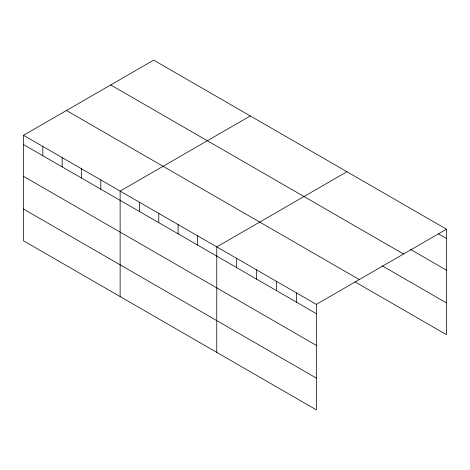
<?xml version="1.0" encoding="UTF-8"?>
<svg xmlns="http://www.w3.org/2000/svg" width="470" height="470" viewBox="0 0 470 470"><rect width="100%" height="100%" fill="white"/><g stroke="black" fill="none" stroke-linecap="round" stroke-linejoin="round"><path stroke-width="0.7" d="M23.5 135.301L316.328 304.366L316.328 409.852L23.5 240.787L23.5 135.301L153.672 60.148L446.5 229.213L446.5 334.699L355.026 281.888M250.304 115.937L120.132 191.09L120.132 296.582M346.936 171.732L216.77 246.885L216.77 352.371M316.328 304.366L446.5 229.213M438.41 233.802L446.5 238.472M410.41 249.388L446.5 270.226M110.714 84.947L403.542 254.012M382.41 265.938L446.5 302.944M66.458 110.503L359.286 279.562M23.5 144.56L316.328 313.625M23.5 176.315L316.328 345.38M23.5 209.033L316.328 378.097M296.417 292.869L296.417 302.128M276.507 281.371L276.507 290.63M256.591 269.874L256.591 279.133M236.68 258.382L236.68 267.642M197.441 235.723L197.441 244.982M178.112 224.566L178.112 233.825M158.79 213.409L158.79 222.668M139.461 202.253L139.461 211.512M100.809 179.934L100.809 189.193M81.48 168.777L81.48 178.036M62.152 157.614L62.152 166.879M42.829 146.458L42.829 155.717"/></g></svg>
